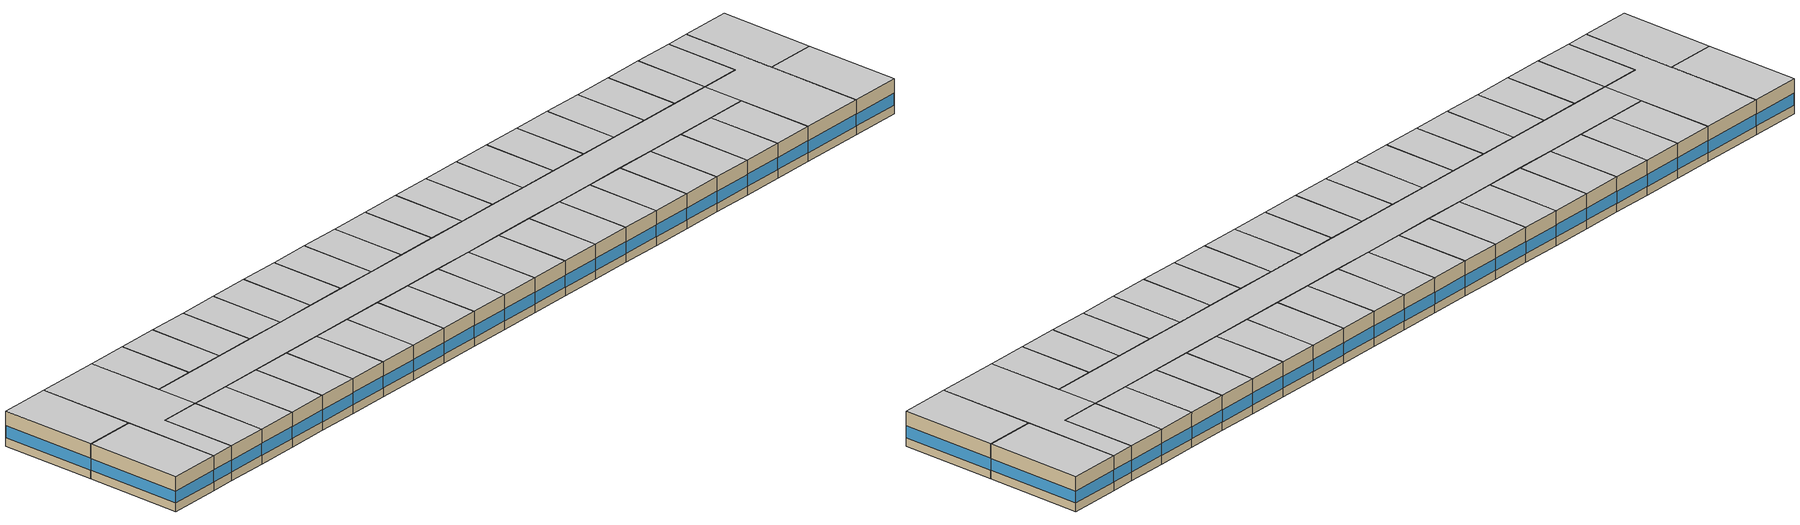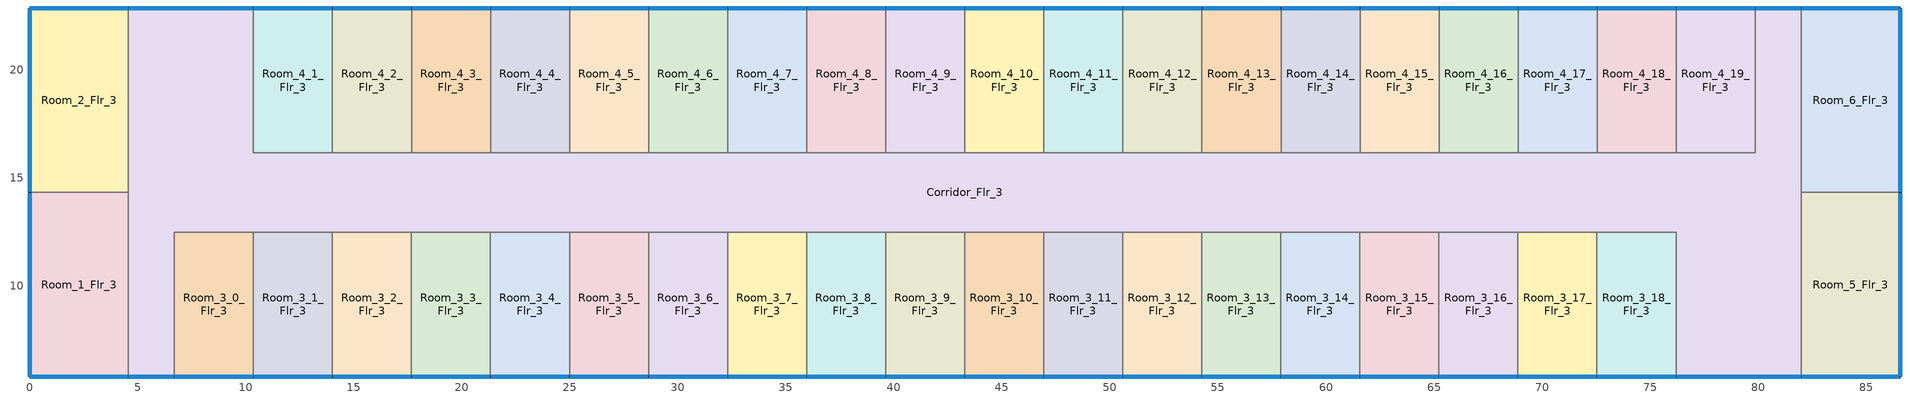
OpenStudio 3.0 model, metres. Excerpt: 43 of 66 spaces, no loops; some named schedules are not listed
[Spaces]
Room_6_Flr_3
 floor adiabatic (BTAP-Int-Wall): 86.56,22.86 86.56,14.33 81.99,14.33 81.99,22.86 z7.01
 wall outside: 86.56,14.33 86.56,22.86 81.99,22.86 z7.01:10.06
 wall to Corridor_Flr_3: 81.99,22.86 81.99,14.33 z7.01:10.06
 wall to Room_5_Flr_3: 81.99,14.33 86.56,14.33 z7.01:10.06
 window: 86.56,14.35 86.56,22.83 z7.77:8.79; 86.54,22.86 82.02,22.86 z7.77:8.8
 ceiling adiabatic (BTAP-Int-Wall): 86.56,14.33 86.56,22.86 81.99,22.86 81.99,14.33 z10.06
Room_1_Flr_3
 floor adiabatic (BTAP-Int-Wall): 4.57,14.33 4.57,5.79 0,5.79 0,14.33 z7.01
 wall outside: 0,14.33 0,5.79 4.57,5.79 z7.01:10.06
 wall to Corridor_Flr_3: 4.57,5.79 4.57,14.33 z7.01:10.06
 wall to Room_2_Flr_3: 4.57,14.33 0,14.33 z7.01:10.06
 window: 0.03,5.79 4.55,5.79 z7.77:8.8; 0,14.3 0,5.82 z7.77:8.79
 ceiling adiabatic (BTAP-Int-Wall): 4.57,5.79 4.57,14.33 0,14.33 0,5.79 z10.06
Corridor_Flr_3
 floor adiabatic (BTAP-Int-Wall): 76.2,16.15 76.2,12.5 10.36,12.5 10.36,16.15 z7.01; 81.99,22.86 81.99,5.79 76.2,5.79 76.2,16.15 79.86,16.15 79.86,22.86 z7.01; 10.36,22.86 10.36,12.5 6.71,12.5 6.71,5.79 4.57,5.79 4.57,22.86 z7.01
 wall outside: 81.99,22.86 79.86,22.86 / 4.57,5.79 6.71,5.79 / 10.36,22.86 4.57,22.86 / 76.2,5.79 81.99,5.79 z7.01:10.06
 wall to Room_4_19_Flr_3: 79.86,22.86 79.86,16.15 76.2,16.15 z7.01:10.06
 wall to Room_3_0_Flr_3: 6.71,5.79 6.71,12.5 10.36,12.5 z7.01:10.06
 wall to Room_2_Flr_3: 4.57,22.86 4.57,14.33 z7.01:10.06
 wall to Room_3_18_Flr_3: 72.53,12.5 76.2,12.5 76.2,5.79 z7.01:10.06
 wall to Room_5_Flr_3: 81.99,5.79 81.99,14.33 z7.01:10.06
 wall to Room_4_1_Flr_3: 14.02,16.15 10.36,16.15 10.36,22.86 z7.01:10.06
 wall to Room_4_2_Flr_3: 17.68,16.15 14.02,16.15 z7.01:10.06
 wall to Room_3_17_Flr_3: 68.88,12.5 72.53,12.5 z7.01:10.06
 wall to Room_3_2_Flr_3: 14.02,12.5 17.68,12.5 z7.01:10.06
 wall to Room_3_8_Flr_3: 35.96,12.5 39.62,12.5 z7.01:10.06
 wall to Room_3_9_Flr_3: 39.62,12.5 43.28,12.5 z7.01:10.06
 wall to Room_3_3_Flr_3: 17.68,12.5 21.33,12.5 z7.01:10.06
 wall to Room_3_7_Flr_3: 32.3,12.5 35.96,12.5 z7.01:10.06
 wall to Room_3_4_Flr_3: 21.33,12.5 24.99,12.5 z7.01:10.06
 wall to Room_3_1_Flr_3: 10.36,12.5 14.02,12.5 z7.01:10.06
 wall to Room_3_6_Flr_3: 28.65,12.5 32.3,12.5 z7.01:10.06
 wall to Room_3_5_Flr_3: 24.99,12.5 28.65,12.5 z7.01:10.06
 wall to Room_3_14_Flr_3: 57.9,12.5 61.56,12.5 z7.01:10.06
 wall to Room_3_13_Flr_3: 54.25,12.5 57.9,12.5 z7.01:10.06
 wall to Room_3_15_Flr_3: 61.56,12.5 65.22,12.5 z7.01:10.06
 wall to Room_3_11_Flr_3: 46.93,12.5 50.59,12.5 z7.01:10.06
 wall to Room_3_10_Flr_3: 43.28,12.5 46.93,12.5 z7.01:10.06
 wall to Room_3_12_Flr_3: 50.59,12.5 54.25,12.5 z7.01:10.06
 wall to Room_3_16_Flr_3: 65.22,12.5 68.88,12.5 z7.01:10.06
 wall to Room_4_3_Flr_3: 21.34,16.15 17.68,16.15 z7.01:10.06
 wall to Room_4_4_Flr_3: 25,16.15 21.34,16.15 z7.01:10.06
 wall to Room_4_6_Flr_3: 32.31,16.15 28.65,16.15 z7.01:10.06
 wall to Room_4_10_Flr_3: 46.94,16.15 43.28,16.15 z7.01:10.06
 wall to Room_4_7_Flr_3: 35.97,16.15 32.31,16.15 z7.01:10.06
 wall to Room_4_9_Flr_3: 43.28,16.15 39.63,16.15 z7.01:10.06
 wall to Room_4_8_Flr_3: 39.63,16.15 35.97,16.15 z7.01:10.06
 wall to Room_4_11_Flr_3: 50.6,16.15 46.94,16.15 z7.01:10.06
 wall to Room_4_5_Flr_3: 28.65,16.15 25,16.15 z7.01:10.06
 wall to Room_4_14_Flr_3: 61.58,16.15 57.92,16.15 z7.01:10.06
 wall to Room_4_16_Flr_3: 68.89,16.15 65.23,16.15 z7.01:10.06
 wall to Room_4_17_Flr_3: 72.55,16.15 68.89,16.15 z7.01:10.06
 wall to Room_4_13_Flr_3: 57.92,16.15 54.26,16.15 z7.01:10.06
 wall to Room_4_18_Flr_3: 76.2,16.15 72.55,16.15 z7.01:10.06
 wall to Room_4_12_Flr_3: 54.26,16.15 50.6,16.15 z7.01:10.06
 wall to Room_4_15_Flr_3: 65.23,16.15 61.58,16.15 z7.01:10.06
 window: 10.34,22.86 4.6,22.86 / 76.23,5.79 81.97,5.79 z7.77:8.79; 4.6,5.79 6.68,5.79 / 81.97,22.86 79.88,22.86 z7.77:8.81
 ceiling adiabatic (BTAP-Int-Wall): 81.99,5.79 81.99,22.86 79.86,22.86 79.86,16.15 76.2,16.15 76.2,5.79 z10.06; 6.71,5.79 6.71,12.5 10.36,12.5 10.36,22.86 4.57,22.86 4.57,5.79 z10.06; 76.2,12.5 76.2,16.15 10.36,16.15 10.36,12.5 z10.06
Room_2_Flr_3
 floor adiabatic (BTAP-Int-Wall): 4.57,22.86 4.57,14.33 0,14.33 0,22.86 z7.01
 wall outside: 4.57,22.86 0,22.86 0,14.33 z7.01:10.06
 window: 4.55,22.86 0.03,22.86 z7.77:8.8; 0,22.83 0,14.35 z7.77:8.79
 ceiling adiabatic (BTAP-Int-Wall): 4.57,14.33 4.57,22.86 0,22.86 0,14.33 z10.06
Room_4_1_Flr_3
 floor adiabatic (BTAP-Int-Wall): 14.02,22.86 14.02,16.15 10.36,16.15 10.36,22.86 z7.01
 wall outside: 14.02,22.86 10.36,22.86 z7.01:10.06
 wall to Room_4_2_Flr_3: 14.02,16.15 14.02,22.86 z7.01:10.06
 window: 14,22.86 10.39,22.86 z7.77:8.8
 ceiling adiabatic (BTAP-Int-Wall): 14.02,16.15 14.02,22.86 10.36,22.86 10.36,16.15 z10.06
Room_5_Flr_3
 floor adiabatic (BTAP-Int-Wall): 86.56,14.33 86.56,5.79 81.99,5.79 81.99,14.33 z7.01
 wall outside: 81.99,5.79 86.56,5.79 86.56,14.33 z7.01:10.06
 window: 86.56,5.82 86.56,14.3 z7.77:8.79; 82.02,5.79 86.54,5.79 z7.77:8.8
 ceiling adiabatic (BTAP-Int-Wall): 86.56,5.79 86.56,14.33 81.99,14.33 81.99,5.79 z10.06
Room_3_0_Flr_3
 floor adiabatic (BTAP-Int-Wall): 10.36,12.5 10.36,5.79 6.71,5.79 6.71,12.5 z7.01
 wall outside: 6.71,5.79 10.36,5.79 z7.01:10.06
 wall to Room_3_1_Flr_3: 10.36,5.79 10.36,12.5 z7.01:10.06
 window: 6.73,5.79 10.34,5.79 z7.77:8.8
 ceiling adiabatic (BTAP-Int-Wall): 10.36,5.79 10.36,12.5 6.71,12.5 6.71,5.79 z10.06
Room_3_1_Flr_3
 floor adiabatic (BTAP-Int-Wall): 14.02,12.5 14.02,5.79 10.36,5.79 10.36,12.5 z7.01
 wall outside: 10.36,5.79 14.02,5.79 z7.01:10.06
 wall to Room_3_2_Flr_3: 14.02,5.79 14.02,12.5 z7.01:10.06
 window: 10.39,5.79 13.99,5.79 z7.77:8.8
 ceiling adiabatic (BTAP-Int-Wall): 14.02,5.79 14.02,12.5 10.36,12.5 10.36,5.79 z10.06
Room_3_2_Flr_3
 floor adiabatic (BTAP-Int-Wall): 17.68,12.5 17.68,5.79 14.02,5.79 14.02,12.5 z7.01
 wall outside: 14.02,5.79 17.68,5.79 z7.01:10.06
 wall to Room_3_3_Flr_3: 17.68,5.79 17.68,12.5 z7.01:10.06
 window: 14.05,5.79 17.65,5.79 z7.77:8.8
 ceiling adiabatic (BTAP-Int-Wall): 17.68,5.79 17.68,12.5 14.02,12.5 14.02,5.79 z10.06
Room_3_3_Flr_3
 floor adiabatic (BTAP-Int-Wall): 21.33,12.5 21.33,5.79 17.68,5.79 17.68,12.5 z7.01
 wall outside: 17.68,5.79 21.33,5.79 z7.01:10.06
 wall to Room_3_4_Flr_3: 21.33,5.79 21.33,12.5 z7.01:10.06
 window: 17.7,5.79 21.31,5.79 z7.77:8.8
 ceiling adiabatic (BTAP-Int-Wall): 21.33,5.79 21.33,12.5 17.68,12.5 17.68,5.79 z10.06
Room_3_4_Flr_3
 floor adiabatic (BTAP-Int-Wall): 24.99,12.5 24.99,5.79 21.33,5.79 21.33,12.5 z7.01
 wall outside: 21.33,5.79 24.99,5.79 z7.01:10.06
 wall to Room_3_5_Flr_3: 24.99,5.79 24.99,12.5 z7.01:10.06
 window: 21.36,5.79 24.97,5.79 z7.77:8.8
 ceiling adiabatic (BTAP-Int-Wall): 24.99,5.79 24.99,12.5 21.33,12.5 21.33,5.79 z10.06
Room_3_5_Flr_3
 floor adiabatic (BTAP-Int-Wall): 28.65,12.5 28.65,5.79 24.99,5.79 24.99,12.5 z7.01
 wall outside: 24.99,5.79 28.65,5.79 z7.01:10.06
 wall to Room_3_6_Flr_3: 28.65,5.79 28.65,12.5 z7.01:10.06
 window: 25.02,5.79 28.62,5.79 z7.77:8.8
 ceiling adiabatic (BTAP-Int-Wall): 28.65,5.79 28.65,12.5 24.99,12.5 24.99,5.79 z10.06
Room_3_6_Flr_3
 floor adiabatic (BTAP-Int-Wall): 32.3,12.5 32.3,5.79 28.65,5.79 28.65,12.5 z7.01
 wall outside: 28.65,5.79 32.3,5.79 z7.01:10.06
 wall to Room_3_7_Flr_3: 32.3,5.79 32.3,12.5 z7.01:10.06
 window: 28.67,5.79 32.28,5.79 z7.77:8.8
 ceiling adiabatic (BTAP-Int-Wall): 32.3,5.79 32.3,12.5 28.65,12.5 28.65,5.79 z10.06
Room_3_7_Flr_3
 floor adiabatic (BTAP-Int-Wall): 35.96,12.5 35.96,5.79 32.3,5.79 32.3,12.5 z7.01
 wall outside: 32.3,5.79 35.96,5.79 z7.01:10.06
 wall to Room_3_8_Flr_3: 35.96,5.79 35.96,12.5 z7.01:10.06
 window: 32.33,5.79 35.94,5.79 z7.77:8.8
 ceiling adiabatic (BTAP-Int-Wall): 35.96,5.79 35.96,12.5 32.3,12.5 32.3,5.79 z10.06
Room_3_8_Flr_3
 floor adiabatic (BTAP-Int-Wall): 39.62,12.5 39.62,5.79 35.96,5.79 35.96,12.5 z7.01
 wall outside: 35.96,5.79 39.62,5.79 z7.01:10.06
 wall to Room_3_9_Flr_3: 39.62,5.79 39.62,12.5 z7.01:10.06
 window: 35.99,5.79 39.59,5.79 z7.77:8.8
 ceiling adiabatic (BTAP-Int-Wall): 39.62,5.79 39.62,12.5 35.96,12.5 35.96,5.79 z10.06
Room_3_9_Flr_3
 floor adiabatic (BTAP-Int-Wall): 43.28,12.5 43.28,5.79 39.62,5.79 39.62,12.5 z7.01
 wall outside: 39.62,5.79 43.28,5.79 z7.01:10.06
 wall to Room_3_10_Flr_3: 43.28,5.79 43.28,12.5 z7.01:10.06
 window: 39.64,5.79 43.25,5.79 z7.77:8.8
 ceiling adiabatic (BTAP-Int-Wall): 43.28,5.79 43.28,12.5 39.62,12.5 39.62,5.79 z10.06
Room_3_10_Flr_3
 floor adiabatic (BTAP-Int-Wall): 46.93,12.5 46.93,5.79 43.28,5.79 43.28,12.5 z7.01
 wall outside: 43.28,5.79 46.93,5.79 z7.01:10.06
 wall to Room_3_11_Flr_3: 46.93,5.79 46.93,12.5 z7.01:10.06
 window: 43.3,5.79 46.91,5.79 z7.77:8.8
 ceiling adiabatic (BTAP-Int-Wall): 46.93,5.79 46.93,12.5 43.28,12.5 43.28,5.79 z10.06
Room_3_11_Flr_3
 floor adiabatic (BTAP-Int-Wall): 50.59,12.5 50.59,5.79 46.93,5.79 46.93,12.5 z7.01
 wall outside: 46.93,5.79 50.59,5.79 z7.01:10.06
 wall to Room_3_12_Flr_3: 50.59,5.79 50.59,12.5 z7.01:10.06
 window: 46.96,5.79 50.56,5.79 z7.77:8.8
 ceiling adiabatic (BTAP-Int-Wall): 50.59,5.79 50.59,12.5 46.93,12.5 46.93,5.79 z10.06
Room_3_12_Flr_3
 floor adiabatic (BTAP-Int-Wall): 54.25,12.5 54.25,5.79 50.59,5.79 50.59,12.5 z7.01
 wall outside: 50.59,5.79 54.25,5.79 z7.01:10.06
 wall to Room_3_13_Flr_3: 54.25,5.79 54.25,12.5 z7.01:10.06
 window: 50.62,5.79 54.22,5.79 z7.77:8.8
 ceiling adiabatic (BTAP-Int-Wall): 54.25,5.79 54.25,12.5 50.59,12.5 50.59,5.79 z10.06
Room_3_13_Flr_3
 floor adiabatic (BTAP-Int-Wall): 57.9,12.5 57.9,5.79 54.25,5.79 54.25,12.5 z7.01
 wall outside: 54.25,5.79 57.9,5.79 z7.01:10.06
 wall to Room_3_14_Flr_3: 57.9,5.79 57.9,12.5 z7.01:10.06
 window: 54.27,5.79 57.88,5.79 z7.77:8.8
 ceiling adiabatic (BTAP-Int-Wall): 57.9,5.79 57.9,12.5 54.25,12.5 54.25,5.79 z10.06
Room_3_14_Flr_3
 floor adiabatic (BTAP-Int-Wall): 61.56,12.5 61.56,5.79 57.9,5.79 57.9,12.5 z7.01
 wall outside: 57.9,5.79 61.56,5.79 z7.01:10.06
 wall to Room_3_15_Flr_3: 61.56,5.79 61.56,12.5 z7.01:10.06
 window: 57.93,5.79 61.54,5.79 z7.77:8.8
 ceiling adiabatic (BTAP-Int-Wall): 61.56,5.79 61.56,12.5 57.9,12.5 57.9,5.79 z10.06
Room_3_15_Flr_3
 floor adiabatic (BTAP-Int-Wall): 65.22,12.5 65.22,5.79 61.56,5.79 61.56,12.5 z7.01
 wall outside: 61.56,5.79 65.22,5.79 z7.01:10.06
 wall to Room_3_16_Flr_3: 65.22,5.79 65.22,12.5 z7.01:10.06
 window: 61.59,5.79 65.19,5.79 z7.77:8.8
 ceiling adiabatic (BTAP-Int-Wall): 65.22,5.79 65.22,12.5 61.56,12.5 61.56,5.79 z10.06
Room_3_16_Flr_3
 floor adiabatic (BTAP-Int-Wall): 68.88,12.5 68.88,5.79 65.22,5.79 65.22,12.5 z7.01
 wall outside: 65.22,5.79 68.88,5.79 z7.01:10.06
 wall to Room_3_17_Flr_3: 68.88,5.79 68.88,12.5 z7.01:10.06
 window: 65.24,5.79 68.85,5.79 z7.77:8.8
 ceiling adiabatic (BTAP-Int-Wall): 68.88,5.79 68.88,12.5 65.22,12.5 65.22,5.79 z10.06
Room_3_17_Flr_3
 floor adiabatic (BTAP-Int-Wall): 72.53,12.5 72.53,5.79 68.88,5.79 68.88,12.5 z7.01
 wall outside: 68.88,5.79 72.53,5.79 z7.01:10.06
 wall to Room_3_18_Flr_3: 72.53,5.79 72.53,12.5 z7.01:10.06
 window: 68.9,5.79 72.51,5.79 z7.77:8.8
 ceiling adiabatic (BTAP-Int-Wall): 72.53,5.79 72.53,12.5 68.88,12.5 68.88,5.79 z10.06
Room_3_18_Flr_3
 floor adiabatic (BTAP-Int-Wall): 76.2,12.5 76.2,5.79 72.53,5.79 72.53,12.5 z7.01
 wall outside: 72.53,5.79 76.2,5.79 z7.01:10.06
 window: 72.56,5.79 76.17,5.79 z7.77:8.8
 ceiling adiabatic (BTAP-Int-Wall): 76.2,5.79 76.2,12.5 72.53,12.5 72.53,5.79 z10.06
Room_4_2_Flr_3
 floor adiabatic (BTAP-Int-Wall): 17.68,22.86 17.68,16.15 14.02,16.15 14.02,22.86 z7.01
 wall outside: 17.68,22.86 14.02,22.86 z7.01:10.06
 wall to Room_4_3_Flr_3: 17.68,16.15 17.68,22.86 z7.01:10.06
 window: 17.65,22.86 14.05,22.86 z7.77:8.8
 ceiling adiabatic (BTAP-Int-Wall): 17.68,16.15 17.68,22.86 14.02,22.86 14.02,16.15 z10.06
Room_4_3_Flr_3
 floor adiabatic (BTAP-Int-Wall): 21.34,22.86 21.34,16.15 17.68,16.15 17.68,22.86 z7.01
 wall outside: 21.34,22.86 17.68,22.86 z7.01:10.06
 wall to Room_4_4_Flr_3: 21.34,16.15 21.34,22.86 z7.01:10.06
 window: 21.31,22.86 17.7,22.86 z7.77:8.8
 ceiling adiabatic (BTAP-Int-Wall): 21.34,16.15 21.34,22.86 17.68,22.86 17.68,16.15 z10.06
Room_4_4_Flr_3
 floor adiabatic (BTAP-Int-Wall): 25,22.86 25,16.15 21.34,16.15 21.34,22.86 z7.01
 wall outside: 25,22.86 21.34,22.86 z7.01:10.06
 wall to Room_4_5_Flr_3: 25,16.15 25,22.86 z7.01:10.06
 window: 24.97,22.86 21.36,22.86 z7.77:8.8
 ceiling adiabatic (BTAP-Int-Wall): 25,16.15 25,22.86 21.34,22.86 21.34,16.15 z10.06
Room_4_5_Flr_3
 floor adiabatic (BTAP-Int-Wall): 28.65,22.86 28.65,16.15 24.99,16.15 24.99,22.86 z7.01
 wall outside: 28.65,22.86 24.99,22.86 z7.01:10.06
 wall to Room_4_6_Flr_3: 28.65,16.15 28.65,22.86 z7.01:10.06
 window: 28.63,22.86 25.02,22.86 z7.77:8.8
 ceiling adiabatic (BTAP-Int-Wall): 28.65,16.15 28.65,22.86 24.99,22.86 24.99,16.15 z10.06
Room_4_6_Flr_3
 floor adiabatic (BTAP-Int-Wall): 32.31,22.86 32.31,16.15 28.65,16.15 28.65,22.86 z7.01
 wall outside: 32.31,22.86 28.65,22.86 z7.01:10.06
 wall to Room_4_7_Flr_3: 32.31,16.15 32.31,22.86 z7.01:10.06
 window: 32.29,22.86 28.68,22.86 z7.77:8.8
 ceiling adiabatic (BTAP-Int-Wall): 32.31,16.15 32.31,22.86 28.65,22.86 28.65,16.15 z10.06
Room_4_7_Flr_3
 floor adiabatic (BTAP-Int-Wall): 35.97,22.86 35.97,16.15 32.31,16.15 32.31,22.86 z7.01
 wall outside: 35.97,22.86 32.31,22.86 z7.01:10.06
 wall to Room_4_8_Flr_3: 35.97,16.15 35.97,22.86 z7.01:10.06
 window: 35.94,22.86 32.34,22.86 z7.77:8.8
 ceiling adiabatic (BTAP-Int-Wall): 35.97,16.15 35.97,22.86 32.31,22.86 32.31,16.15 z10.06
Room_4_8_Flr_3
 floor adiabatic (BTAP-Int-Wall): 39.63,22.86 39.63,16.15 35.97,16.15 35.97,22.86 z7.01
 wall outside: 39.63,22.86 35.97,22.86 z7.01:10.06
 wall to Room_4_9_Flr_3: 39.63,16.15 39.63,22.86 z7.01:10.06
 window: 39.6,22.86 35.99,22.86 z7.77:8.8
 ceiling adiabatic (BTAP-Int-Wall): 39.63,16.15 39.63,22.86 35.97,22.86 35.97,16.15 z10.06
Room_4_9_Flr_3
 floor adiabatic (BTAP-Int-Wall): 43.28,22.86 43.28,16.15 39.63,16.15 39.63,22.86 z7.01
 wall outside: 43.28,22.86 39.63,22.86 z7.01:10.06
 wall to Room_4_10_Flr_3: 43.28,16.15 43.28,22.86 z7.01:10.06
 window: 43.26,22.86 39.65,22.86 z7.77:8.8
 ceiling adiabatic (BTAP-Int-Wall): 43.28,16.15 43.28,22.86 39.63,22.86 39.63,16.15 z10.06
Room_4_10_Flr_3
 floor adiabatic (BTAP-Int-Wall): 46.94,22.86 46.94,16.15 43.28,16.15 43.28,22.86 z7.01
 wall outside: 46.94,22.86 43.28,22.86 z7.01:10.06
 wall to Room_4_11_Flr_3: 46.94,16.15 46.94,22.86 z7.01:10.06
 window: 46.92,22.86 43.31,22.86 z7.77:8.8
 ceiling adiabatic (BTAP-Int-Wall): 46.94,16.15 46.94,22.86 43.28,22.86 43.28,16.15 z10.06
Room_4_11_Flr_3
 floor adiabatic (BTAP-Int-Wall): 50.6,22.86 50.6,16.15 46.94,16.15 46.94,22.86 z7.01
 wall outside: 50.6,22.86 46.94,22.86 z7.01:10.06
 wall to Room_4_12_Flr_3: 50.6,16.15 50.6,22.86 z7.01:10.06
 window: 50.58,22.86 46.97,22.86 z7.77:8.8
 ceiling adiabatic (BTAP-Int-Wall): 50.6,16.15 50.6,22.86 46.94,22.86 46.94,16.15 z10.06
Room_4_12_Flr_3
 floor adiabatic (BTAP-Int-Wall): 54.26,22.86 54.26,16.15 50.6,16.15 50.6,22.86 z7.01
 wall outside: 54.26,22.86 50.6,22.86 z7.01:10.06
 wall to Room_4_13_Flr_3: 54.26,16.15 54.26,22.86 z7.01:10.06
 window: 54.23,22.86 50.63,22.86 z7.77:8.8
 ceiling adiabatic (BTAP-Int-Wall): 54.26,16.15 54.26,22.86 50.6,22.86 50.6,16.15 z10.06
Room_4_13_Flr_3
 floor adiabatic (BTAP-Int-Wall): 57.92,22.86 57.92,16.15 54.26,16.15 54.26,22.86 z7.01
 wall outside: 57.92,22.86 54.26,22.86 z7.01:10.06
 wall to Room_4_14_Flr_3: 57.92,16.15 57.92,22.86 z7.01:10.06
 window: 57.89,22.86 54.28,22.86 z7.77:8.8
 ceiling adiabatic (BTAP-Int-Wall): 57.92,16.15 57.92,22.86 54.26,22.86 54.26,16.15 z10.06
Room_4_14_Flr_3
 floor adiabatic (BTAP-Int-Wall): 61.58,22.86 61.58,16.15 57.92,16.15 57.92,22.86 z7.01
 wall outside: 61.58,22.86 57.92,22.86 z7.01:10.06
 wall to Room_4_15_Flr_3: 61.58,16.15 61.58,22.86 z7.01:10.06
 window: 61.55,22.86 57.94,22.86 z7.77:8.8
 ceiling adiabatic (BTAP-Int-Wall): 61.58,16.15 61.58,22.86 57.92,22.86 57.92,16.15 z10.06
Room_4_15_Flr_3
 floor adiabatic (BTAP-Int-Wall): 65.23,22.86 65.23,16.15 61.58,16.15 61.58,22.86 z7.01
 wall outside: 65.23,22.86 61.58,22.86 z7.01:10.06
 wall to Room_4_16_Flr_3: 65.23,16.15 65.23,22.86 z7.01:10.06
 window: 65.21,22.86 61.6,22.86 z7.77:8.8
 ceiling adiabatic (BTAP-Int-Wall): 65.23,16.15 65.23,22.86 61.58,22.86 61.58,16.15 z10.06
Room_4_16_Flr_3
 floor adiabatic (BTAP-Int-Wall): 68.89,22.86 68.89,16.15 65.23,16.15 65.23,22.86 z7.01
 wall outside: 68.89,22.86 65.23,22.86 z7.01:10.06
 wall to Room_4_17_Flr_3: 68.89,16.15 68.89,22.86 z7.01:10.06
 window: 68.87,22.86 65.26,22.86 z7.77:8.8
 ceiling adiabatic (BTAP-Int-Wall): 68.89,16.15 68.89,22.86 65.23,22.86 65.23,16.15 z10.06
Room_4_17_Flr_3
 floor adiabatic (BTAP-Int-Wall): 72.55,22.86 72.55,16.15 68.89,16.15 68.89,22.86 z7.01
 wall outside: 72.55,22.86 68.89,22.86 z7.01:10.06
 wall to Room_4_18_Flr_3: 72.55,16.15 72.55,22.86 z7.01:10.06
 window: 72.52,22.86 68.92,22.86 z7.77:8.8
 ceiling adiabatic (BTAP-Int-Wall): 72.55,16.15 72.55,22.86 68.89,22.86 68.89,16.15 z10.06
Room_4_18_Flr_3
 floor adiabatic (BTAP-Int-Wall): 76.2,22.86 76.2,16.15 72.55,16.15 72.55,22.86 z7.01
 wall outside: 76.2,22.86 72.55,22.86 z7.01:10.06
 wall to Room_4_19_Flr_3: 76.2,16.15 76.2,22.86 z7.01:10.06
 window: 76.17,22.86 72.57,22.86 z7.77:8.8
 ceiling adiabatic (BTAP-Int-Wall): 76.2,16.15 76.2,22.86 72.55,22.86 72.55,16.15 z10.06
Room_4_19_Flr_3
 floor adiabatic (BTAP-Int-Wall): 79.86,22.86 79.86,16.15 76.2,16.15 76.2,22.86 z7.01
 wall outside: 79.86,22.86 76.2,22.86 z7.01:10.06
 window: 79.83,22.86 76.23,22.86 z7.77:8.8
 ceiling adiabatic (BTAP-Int-Wall): 79.86,16.15 79.86,22.86 76.2,22.86 76.2,16.15 z10.06
[Site]
Calgary Intl AP_AB_CAN: Latitude {deg}=51.114; Longitude {deg}=-114.02; Time Zone {hr}=-7; Elevation {m}=1084.1; Terrain=City
[Building]
LargeHotel-CAN_AB_Calgary.Intl.AP.718770_CWEC2016.epw created: 2020-05-18 23:40:06 +0000: North Axis {deg}=0; Default Construction Set=BTAP-Mass at hdd = 5000.0; Standards Number of Stories=7; Standards Number of Above Ground Stories=6; Standards Building Type=NECB2017_LargeHotel
[Site:WaterMainsTemperature]
Calculation Method=Correlation; Annual Average Outdoor Air Temperature {C}=5; Maximum Difference In Monthly Average Outdoor Air Temperatures {deltaC}=23.3
[Site:GroundTemperature:BuildingSurface]
19.527, 19.502, 19.536, 19.598, 20.002, 21.64, 22.225, 22.375, 21.449, 20.121, 19.802, 19.633
[SizingPeriod:DesignDay] Barometric Pressure {Pa}=88961; Sky Clearness=0; Rain Indicator=0; Snow Indicator=0; Day of Month=21; Daylight Saving Time Indicator=0; Humidity Indicating Type=Wetbulb; Dry-Bulb Temperature Range Modifier Type=DefaultMultipliers
Name | Maximum Dry-Bulb Temperature {C} | Daily Dry-Bulb Temperature Range {deltaC} | Humidity Indicating Conditions at Maximum Dry-Bulb | Wind Speed {m/s} | Wind Direction {deg} | Month | Day Type | Solar Model Indicator | ASHRAE Taub | ASHRAE Taud
Calgary Intl AP Ann Clg .4% Condns DB=>MWB | 28.5 | 12.1 | 16.1 | 4.5 | 160 | 7 | SummerDesignDay | ASHRAETau | 0.339 | 2.421
Calgary Intl AP Ann Htg 99.6% Condns DB | -28.5 | 0 | -28.5 | 2.9 | 200 | 1 | WinterDesignDay | ASHRAEClearSky
[Material:NoMass] Roughness=Smooth; Thermal Absorptance=0.9; Solar Absorptance=0.7
Name | Thermal Resistance {m2-K/W} | Visible Absorptance
Typical Carpet Pad | 0.21648 | 0.8
Typical Insulation 1 | 5.91238 | 0.7
Typical Insulation 2 | 4.49096 | 0.7
Typical Insulation 3 | 7.24636 | 0.7
Typical Carpet Pad 2 | 1.25503 | 0.8
Typical Carpet Pad 3 | 3.45515 | 0.8
Typical Insulation 4 | 0.526298 | 0.7
Typical Insulation 5 | 0.526316 | 0.7
[Material]
Name | Roughness | Thickness {m} | Conductivity {W/m-K} | Density {kg/m3} | Specific Heat {J/kg-K} | Thermal Absorptance | Solar Absorptance | Visible Absorptance
100mm Normalweight concrete floor | MediumSmooth | 0.1016 | 2.31 | 2322 | 832
G01 13mm gypsum board | Smooth | 0.0127 | 0.16 | 800 | 1090 | 0.9 | 0.7 | 0.5
G05 25mm wood | MediumSmooth | 0.0254 | 0.15 | 608 | 1630 | 0.9 | 0.5 | 0.5
4 in. Normalweight Concrete Floor | MediumRough | 0.1016 | 2.31 | 2322 | 832 | 0.9 | 0.7 | 0.7
1IN Stucco | Smooth | 0.0253 | 0.6918 | 1858 | 837 | 0.9 | 0.7 | 0.92
8IN CONCRETE HW RefBldg | Rough | 0.2032 | 1.311 | 2240 | 836.8 | 0.9 | 0.7 | 0.7
1/2IN Gypsum | Smooth | 0.0127 | 0.16 | 784.9 | 830 | 0.9 | 0.4 | 0.4
Metal Roof Surface; F08 Metal surface | Smooth | 0.0008 | 45.28 | 7824 | 500 | 0.9 | 0.7 | 0.7
6 in. Normalweight Concrete Floor | MediumRough | 0.1524 | 2.31 | 2322 | 832 | 0.9 | 0.7 | 0.7
[Construction]
BTAP-Int-Floor: 100mm Normalweight concrete floor, Typical Carpet Pad
BTAP-Int-Wall: G01 13mm gypsum board, G01 13mm gypsum board
BTAP-Int-Ceiling: Typical Carpet Pad, 100mm Normalweight concrete floor
BTAP-Ext-DaylightDiffuser: SimpleGlazing
BTAP-Int-Door: G05 25mm wood
BTAP-Ext-Floor-Mass:U-0.162: Typical Insulation 1, 4 in. Normalweight Concrete Floor, Typical Carpet Pad
BTAP-Ext-Wall-Mass:U-0.21: 1IN Stucco, 8IN CONCRETE HW RefBldg, Typical Insulation 2, 1/2IN Gypsum
BTAP-Ext-Roof-Metal:U-0.138: Metal Roof Surface, Typical Insulation 3
BTAP-Grnd-Floor-Mass:U-0.757: 6 in. Normalweight Concrete Floor, Typical Carpet Pad 2
BTAP-Grnd-Roof-Mass:U-0.284: 6 in. Normalweight Concrete Floor, Typical Carpet Pad 3
BTAP-Ext-Door:U-1.9000000000000001: F08 Metal surface, Typical Insulation 4
BTAP-Ext-OverHeadDoor:U-1.9000000000000001: Typical Insulation 5
BTAP-Ext-DaylightDiffuser:U=0.190 SHGC=0.600: SimpleGlazing:U=0.190 SHGC=0.600
[DefaultConstructionSet]
BTAP-Mass at hdd = 5000.0: Default Exterior Surface Constructions=BTAP-Mass at hdd = 5000.0; Default Interior Surface Constructions=Default Surface Constructions 2; Default Ground Contact Surface Constructions=BTAP-Mass at hdd = 5000.0 1; Default Exterior SubSurface Constructions=BTAP-Mass at hdd = 5000.0; Default Interior SubSurface Constructions=Default Sub Surface Constructions 2; Interior Partition Construction=BTAP-Int-Door
[DefaultSurfaceConstructions]
Name | Floor Construction | Wall Construction | Roof Ceiling Construction
Default Surface Constructions 2 | BTAP-Int-Floor | BTAP-Int-Wall | BTAP-Int-Ceiling
BTAP-Mass at hdd = 5000.0 | BTAP-Ext-Floor-Mass:U-0.162 | BTAP-Ext-Wall-Mass:U-0.21 | BTAP-Ext-Roof-Metal:U-0.138
BTAP-Mass at hdd = 5000.0 1 | BTAP-Grnd-Floor-Mass:U-0.757 | BTAP-Grnd-Roof-Mass:U-0.284 | BTAP-Grnd-Roof-Mass:U-0.284
[DefaultSubSurfaceConstructions]
Name | Fixed Window Construction | Operable Window Construction | Door Construction | Glass Door Construction | Overhead Door Construction | Skylight Construction | Tubular Daylight Dome Construction | Tubular Daylight Diffuser Construction
Default Sub Surface Constructions 2 | BTAP-Ext-DaylightDiffuser | BTAP-Ext-DaylightDiffuser | BTAP-Int-Door
BTAP-Mass at hdd = 5000.0 | BTAP-Ext-DaylightDiffuser:U=0.190 SHGC=0.600 | BTAP-Ext-DaylightDiffuser:U=0.190 SHGC=0.600 | BTAP-Ext-Door:U-1.9000000000000001 | BTAP-Ext-DaylightDiffuser:U=0.190 SHGC=0.600 | BTAP-Ext-OverHeadDoor:U-1.9000000000000001 | BTAP-Ext-DaylightDiffuser:U=0.190 SHGC=0.600 | BTAP-Ext-DaylightDiffuser:U=0.190 SHGC=0.600 | BTAP-Ext-DaylightDiffuser:U=0.190 SHGC=0.600
[WindowMaterial:SimpleGlazingSystem] Solar Heat Gain Coefficient=0.6; Visible Transmittance=0.21
Name | U-Factor {W/m2-K}
SimpleGlazing | 2.2
SimpleGlazing:U=0.190 SHGC=0.600 | 1.9
[Space] Building Story=Building Story 3
Name | Space Type | Thermal Zone | Part of Total Floor Area
Corridor_Flr_3 | Space Function Corridor/Transition area other-sch-E | Sp-Corridor_Flr_3 Sys-1 Flr-3 Sch-E HPlcmt-south ZN | Yes
Room_1_Flr_3 | Space Function Guest room | Sp-Room_1_Flr_3 Sys-1 Flr-3 Sch-F HPlcmt-west ZN | Yes
Room_6_Flr_3 | Space Function Guest room | Sp-Room_6_Flr_3 Sys-1 Flr-3 Sch-F HPlcmt-east ZN | Yes
Room_5_Flr_3 | Space Function Guest room | Sp-Room_5_Flr_3 Sys-1 Flr-3 Sch-F HPlcmt-east ZN | Yes
Room_4_1_Flr_3 | Space Function Guest room | Sp-Room_4_1_Flr_3 Sys-1 Flr-3 Sch-F HPlcmt-north ZN | Yes
Room_2_Flr_3 | Space Function Guest room | Sp-Room_2_Flr_3 Sys-1 Flr-3 Sch-F HPlcmt-west ZN | Yes
Room_3_0_Flr_3 | Space Function Guest room | Sp-Room_3_0_Flr_3 Sys-1 Flr-3 Sch-F HPlcmt-south ZN | Yes
Room_3_1_Flr_3 | Space Function Guest room | Sp-Room_3_1_Flr_3 Sys-1 Flr-3 Sch-F HPlcmt-south ZN
Room_3_2_Flr_3 | Space Function Guest room | Sp-Room_3_2_Flr_3 Sys-1 Flr-3 Sch-F HPlcmt-south ZN
Room_3_3_Flr_3 | Space Function Guest room | Sp-Room_3_3_Flr_3 Sys-1 Flr-3 Sch-F HPlcmt-south ZN
Room_3_4_Flr_3 | Space Function Guest room | Sp-Room_3_4_Flr_3 Sys-1 Flr-3 Sch-F HPlcmt-south ZN
Room_3_5_Flr_3 | Space Function Guest room | Sp-Room_3_5_Flr_3 Sys-1 Flr-3 Sch-F HPlcmt-south ZN
Room_3_6_Flr_3 | Space Function Guest room | Sp-Room_3_6_Flr_3 Sys-1 Flr-3 Sch-F HPlcmt-south ZN
Room_3_7_Flr_3 | Space Function Guest room | Sp-Room_3_7_Flr_3 Sys-1 Flr-3 Sch-F HPlcmt-south ZN
Room_3_8_Flr_3 | Space Function Guest room | Sp-Room_3_8_Flr_3 Sys-1 Flr-3 Sch-F HPlcmt-south ZN
Room_3_9_Flr_3 | Space Function Guest room | Sp-Room_3_9_Flr_3 Sys-1 Flr-3 Sch-F HPlcmt-south ZN
Room_3_10_Flr_3 | Space Function Guest room | Sp-Room_3_10_Flr_3 Sys-1 Flr-3 Sch-F HPlcmt-south ZN
Room_3_11_Flr_3 | Space Function Guest room | Sp-Room_3_11_Flr_3 Sys-1 Flr-3 Sch-F HPlcmt-south ZN
Room_3_12_Flr_3 | Space Function Guest room | Sp-Room_3_12_Flr_3 Sys-1 Flr-3 Sch-F HPlcmt-south ZN
Room_3_13_Flr_3 | Space Function Guest room | Sp-Room_3_13_Flr_3 Sys-1 Flr-3 Sch-F HPlcmt-south ZN
Room_3_14_Flr_3 | Space Function Guest room | Sp-Room_3_14_Flr_3 Sys-1 Flr-3 Sch-F HPlcmt-south ZN
Room_3_15_Flr_3 | Space Function Guest room | Sp-Room_3_15_Flr_3 Sys-1 Flr-3 Sch-F HPlcmt-south ZN
Room_3_16_Flr_3 | Space Function Guest room | Sp-Room_3_16_Flr_3 Sys-1 Flr-3 Sch-F HPlcmt-south ZN
Room_3_17_Flr_3 | Space Function Guest room | Sp-Room_3_17_Flr_3 Sys-1 Flr-3 Sch-F HPlcmt-south ZN
Room_3_18_Flr_3 | Space Function Guest room | Sp-Room_3_18_Flr_3 Sys-1 Flr-3 Sch-F HPlcmt-south ZN
Room_4_2_Flr_3 | Space Function Guest room | Sp-Room_4_2_Flr_3 Sys-1 Flr-3 Sch-F HPlcmt-north ZN
Room_4_3_Flr_3 | Space Function Guest room | Sp-Room_4_3_Flr_3 Sys-1 Flr-3 Sch-F HPlcmt-north ZN
Room_4_4_Flr_3 | Space Function Guest room | Sp-Room_4_4_Flr_3 Sys-1 Flr-3 Sch-F HPlcmt-north ZN
Room_4_5_Flr_3 | Space Function Guest room | Sp-Room_4_5_Flr_3 Sys-1 Flr-3 Sch-F HPlcmt-north ZN
Room_4_6_Flr_3 | Space Function Guest room | Sp-Room_4_6_Flr_3 Sys-1 Flr-3 Sch-F HPlcmt-north ZN
Room_4_7_Flr_3 | Space Function Guest room | Sp-Room_4_7_Flr_3 Sys-1 Flr-3 Sch-F HPlcmt-north ZN
Room_4_8_Flr_3 | Space Function Guest room | Sp-Room_4_8_Flr_3 Sys-1 Flr-3 Sch-F HPlcmt-north ZN
Room_4_9_Flr_3 | Space Function Guest room | Sp-Room_4_9_Flr_3 Sys-1 Flr-3 Sch-F HPlcmt-north ZN
Room_4_10_Flr_3 | Space Function Guest room | Sp-Room_4_10_Flr_3 Sys-1 Flr-3 Sch-F HPlcmt-north ZN
Room_4_11_Flr_3 | Space Function Guest room | Sp-Room_4_11_Flr_3 Sys-1 Flr-3 Sch-F HPlcmt-north ZN
Room_4_12_Flr_3 | Space Function Guest room | Sp-Room_4_12_Flr_3 Sys-1 Flr-3 Sch-F HPlcmt-north ZN
Room_4_13_Flr_3 | Space Function Guest room | Sp-Room_4_13_Flr_3 Sys-1 Flr-3 Sch-F HPlcmt-north ZN
Room_4_14_Flr_3 | Space Function Guest room | Sp-Room_4_14_Flr_3 Sys-1 Flr-3 Sch-F HPlcmt-north ZN
Room_4_15_Flr_3 | Space Function Guest room | Sp-Room_4_15_Flr_3 Sys-1 Flr-3 Sch-F HPlcmt-north ZN
Room_4_16_Flr_3 | Space Function Guest room | Sp-Room_4_16_Flr_3 Sys-1 Flr-3 Sch-F HPlcmt-north ZN
Room_4_17_Flr_3 | Space Function Guest room | Sp-Room_4_17_Flr_3 Sys-1 Flr-3 Sch-F HPlcmt-north ZN
Room_4_18_Flr_3 | Space Function Guest room | Sp-Room_4_18_Flr_3 Sys-1 Flr-3 Sch-F HPlcmt-north ZN
Room_4_19_Flr_3 | Space Function Guest room | Sp-Room_4_19_Flr_3 Sys-1 Flr-3 Sch-F HPlcmt-north ZN
[BuildingStory]
Building Story 3: Nominal Z Coordinate {m}=7.008
[SpaceType] Standards Building Type=Space Function
Name | Default Schedule Set | Design Specification Outdoor Air Object | Standards Space Type
Space Function Corridor/Transition area other-sch-E | Space Function Corridor/Transition area other-sch-E Schedule Set | Space Function Corridor/Transition area other-sch-E Ventilation | Corridor/Transition area other-sch-E
Space Function Guest room | Space Function Guest room Schedule Set | Space Function Guest room Ventilation | Guest room
[People:Definition] Number of People Calculation Method=People/Area; Fraction Radiant=0.3
Name | People per Space Floor Area {person/m2}
Space Function Corridor/Transition area other-sch-E People Definition | 0.0100036
Space Function Guest room People Definition | 0.0400145
[People] Work Efficiency Schedule=Work Efficiency Schedule; Clothing Insulation Schedule=Clothing Schedule; Air Velocity Schedule=Air Velocity Schedule; Multiplier=1
Name | People Definition | Space or SpaceType
Space Function Corridor/Transition area other-sch-E People | Space Function Corridor/Transition area other-sch-E People Definition | Space Function Corridor/Transition area other-sch-E
Space Function Guest room People | Space Function Guest room People Definition | Space Function Guest room
[Lights:Definition] Design Level Calculation Method=Watts/Area; Fraction Radiant=0.5; Fraction Visible=0.2
Name | Watts per Space Floor Area {W/m2}
Space Function Corridor/Transition area other-sch-E Lights Definition | 7.10258
Space Function Guest room Lights Definition | 8.29993
[Lights] Fraction Replaceable=1
Name | Lights Definition | Space or SpaceType
Space Function Corridor/Transition area other-sch-E Lights | Space Function Corridor/Transition area other-sch-E Lights Definition | Space Function Corridor/Transition area other-sch-E
Space Function Guest room Lights | Space Function Guest room Lights Definition | Space Function Guest room
[DesignSpecification:OutdoorAir] Outdoor Air Method=Sum; Outdoor Air Flow per Person {m3/s-person}=0; Outdoor Air Flow Rate {m3/s}=0; Outdoor Air Flow Air Changes per Hour {1/hr}=0
Name | Outdoor Air Flow per Floor Area {m3/s-m2}
Space Function Corridor/Transition area other-sch-E Ventilation | 0.0003048
Space Function Guest room Ventilation | 0.0005588
[DefaultScheduleSet] People Activity Level Schedule=NECB-Activity; Infiltration Schedule=Always On
Name | Number of People Schedule | Lighting Schedule | Electric Equipment Schedule
Space Function Corridor/Transition area other-sch-E Schedule Set | NECB-E-Occupancy | NECB-E-Lighting | NECB-E-Electric-Equipment
Space Function Guest room Schedule Set | NECB-F-Occupancy | NECB-F-Lighting | NECB-F-Electric-Equipment
[ThermostatSetpoint:DualSetpoint]
Name | Heating Setpoint Temperature Schedule | Cooling Setpoint Temperature Schedule
Space Function Corridor/Transition area other-sch-E Thermostat 3 | NECB-E-Thermostat Setpoint-Heating | NECB-E-Thermostat Setpoint-Cooling
Space Function Guest room Thermostat 54; Space Function Guest room Thermostat 55; Space Function Guest room Thermostat 56; Space Function Guest room Thermostat 57; Space Function Guest room Thermostat 58; Space Function Guest room Thermostat 59; Space Function Guest room Thermostat 60; Space Function Guest room Thermostat 61; Space Function Guest room Thermostat 62; Space Function Guest room Thermostat 63; Space Function Guest room Thermostat 64; Space Function Guest room Thermostat 65; Space Function Guest room Thermostat 66; Space Function Guest room Thermostat 67; Space Function Guest room Thermostat 68; Space Function Guest room Thermostat 69; Space Function Guest room Thermostat 70; Space Function Guest room Thermostat 71; Space Function Guest room Thermostat 72; Space Function Guest room Thermostat 73; Space Function Guest room Thermostat 74; Space Function Guest room Thermostat 75; Space Function Guest room Thermostat 76; Space Function Guest room Thermostat 77; Space Function Guest room Thermostat 78; Space Function Guest room Thermostat 79; Space Function Guest room Thermostat 80; Space Function Guest room Thermostat 81; Space Function Guest room Thermostat 82; Space Function Guest room Thermostat 83; Space Function Guest room Thermostat 84; Space Function Guest room Thermostat 85; Space Function Guest room Thermostat 86; Space Function Guest room Thermostat 87; Space Function Guest room Thermostat 88; Space Function Guest room Thermostat 89; Space Function Guest room Thermostat 90; Space Function Guest room Thermostat 91; Space Function Guest room Thermostat 92; Space Function Guest room Thermostat 93; Space Function Guest room Thermostat 94; Space Function Guest room Thermostat 95 | NECB-F-Thermostat Setpoint-Heating | NECB-F-Thermostat Setpoint-Cooling
[ElectricEquipment:Definition]
Space Function Guest room Elec Equip Definition: Design Level Calculation Method=Watts/Area; Watts per Space Floor Area {W/m2}=2.50091; Fraction Radiant=0.5
[ElectricEquipment]
Space Function Guest room Elec Equip: Electric Equipment Definition=Space Function Guest room Elec Equip Definition; Space or SpaceType=Space Function Guest room
[SpaceInfiltration:DesignFlowRate] Schedule=Always On Discrete; Design Flow Rate Calculation Method=Flow/ExteriorArea; Flow per Exterior Surface Area {m3/s-m2}=0.00025; Constant Term Coefficient=0; Temperature Term Coefficient=0; Velocity Term Coefficient=0.224; Velocity Squared Term Coefficient=0
Name | Space or SpaceType
Corridor_Flr_3 Infiltration | Corridor_Flr_3
Room_1_Flr_3 Infiltration | Room_1_Flr_3
Room_2_Flr_3 Infiltration | Room_2_Flr_3
Room_3_0_Flr_3 Infiltration | Room_3_0_Flr_3
Room_3_10_Flr_3 Infiltration | Room_3_10_Flr_3
Room_3_11_Flr_3 Infiltration | Room_3_11_Flr_3
Room_3_12_Flr_3 Infiltration | Room_3_12_Flr_3
Room_3_13_Flr_3 Infiltration | Room_3_13_Flr_3
Room_3_14_Flr_3 Infiltration | Room_3_14_Flr_3
Room_3_15_Flr_3 Infiltration | Room_3_15_Flr_3
Room_3_16_Flr_3 Infiltration | Room_3_16_Flr_3
Room_3_17_Flr_3 Infiltration | Room_3_17_Flr_3
Room_3_18_Flr_3 Infiltration | Room_3_18_Flr_3
Room_3_1_Flr_3 Infiltration | Room_3_1_Flr_3
Room_3_2_Flr_3 Infiltration | Room_3_2_Flr_3
Room_3_3_Flr_3 Infiltration | Room_3_3_Flr_3
Room_3_4_Flr_3 Infiltration | Room_3_4_Flr_3
Room_3_5_Flr_3 Infiltration | Room_3_5_Flr_3
Room_3_6_Flr_3 Infiltration | Room_3_6_Flr_3
Room_3_7_Flr_3 Infiltration | Room_3_7_Flr_3
Room_3_8_Flr_3 Infiltration | Room_3_8_Flr_3
Room_3_9_Flr_3 Infiltration | Room_3_9_Flr_3
Room_4_10_Flr_3 Infiltration | Room_4_10_Flr_3
Room_4_11_Flr_3 Infiltration | Room_4_11_Flr_3
Room_4_12_Flr_3 Infiltration | Room_4_12_Flr_3
Room_4_13_Flr_3 Infiltration | Room_4_13_Flr_3
Room_4_14_Flr_3 Infiltration | Room_4_14_Flr_3
Room_4_15_Flr_3 Infiltration | Room_4_15_Flr_3
Room_4_16_Flr_3 Infiltration | Room_4_16_Flr_3
Room_4_17_Flr_3 Infiltration | Room_4_17_Flr_3
Room_4_18_Flr_3 Infiltration | Room_4_18_Flr_3
Room_4_19_Flr_3 Infiltration | Room_4_19_Flr_3
Room_4_1_Flr_3 Infiltration | Room_4_1_Flr_3
Room_4_2_Flr_3 Infiltration | Room_4_2_Flr_3
Room_4_3_Flr_3 Infiltration | Room_4_3_Flr_3
Room_4_4_Flr_3 Infiltration | Room_4_4_Flr_3
Room_4_5_Flr_3 Infiltration | Room_4_5_Flr_3
Room_4_6_Flr_3 Infiltration | Room_4_6_Flr_3
Room_4_7_Flr_3 Infiltration | Room_4_7_Flr_3
Room_4_8_Flr_3 Infiltration | Room_4_8_Flr_3
Room_4_9_Flr_3 Infiltration | Room_4_9_Flr_3
Room_5_Flr_3 Infiltration | Room_5_Flr_3
Room_6_Flr_3 Infiltration | Room_6_Flr_3
[ThermalZone] Multiplier=4; Use Ideal Air Loads=No
Name | Thermostat
Sp-Corridor_Flr_3 Sys-1 Flr-3 Sch-E HPlcmt-south ZN | Space Function Corridor/Transition area other-sch-E Thermostat 3
Sp-Room_4_10_Flr_3 Sys-1 Flr-3 Sch-F HPlcmt-north ZN | Space Function Guest room Thermostat 54
Sp-Room_4_11_Flr_3 Sys-1 Flr-3 Sch-F HPlcmt-north ZN | Space Function Guest room Thermostat 55
Sp-Room_4_12_Flr_3 Sys-1 Flr-3 Sch-F HPlcmt-north ZN | Space Function Guest room Thermostat 56
Sp-Room_4_13_Flr_3 Sys-1 Flr-3 Sch-F HPlcmt-north ZN | Space Function Guest room Thermostat 57
Sp-Room_4_14_Flr_3 Sys-1 Flr-3 Sch-F HPlcmt-north ZN | Space Function Guest room Thermostat 58
Sp-Room_4_15_Flr_3 Sys-1 Flr-3 Sch-F HPlcmt-north ZN | Space Function Guest room Thermostat 59
Sp-Room_4_16_Flr_3 Sys-1 Flr-3 Sch-F HPlcmt-north ZN | Space Function Guest room Thermostat 60
Sp-Room_4_17_Flr_3 Sys-1 Flr-3 Sch-F HPlcmt-north ZN | Space Function Guest room Thermostat 61
Sp-Room_4_18_Flr_3 Sys-1 Flr-3 Sch-F HPlcmt-north ZN | Space Function Guest room Thermostat 62
Sp-Room_4_19_Flr_3 Sys-1 Flr-3 Sch-F HPlcmt-north ZN | Space Function Guest room Thermostat 63
Sp-Room_4_1_Flr_3 Sys-1 Flr-3 Sch-F HPlcmt-north ZN | Space Function Guest room Thermostat 64
Sp-Room_4_2_Flr_3 Sys-1 Flr-3 Sch-F HPlcmt-north ZN | Space Function Guest room Thermostat 65
Sp-Room_4_3_Flr_3 Sys-1 Flr-3 Sch-F HPlcmt-north ZN | Space Function Guest room Thermostat 66
Sp-Room_4_4_Flr_3 Sys-1 Flr-3 Sch-F HPlcmt-north ZN | Space Function Guest room Thermostat 67
Sp-Room_4_5_Flr_3 Sys-1 Flr-3 Sch-F HPlcmt-north ZN | Space Function Guest room Thermostat 68
Sp-Room_4_6_Flr_3 Sys-1 Flr-3 Sch-F HPlcmt-north ZN | Space Function Guest room Thermostat 69
Sp-Room_4_7_Flr_3 Sys-1 Flr-3 Sch-F HPlcmt-north ZN | Space Function Guest room Thermostat 70
Sp-Room_4_8_Flr_3 Sys-1 Flr-3 Sch-F HPlcmt-north ZN | Space Function Guest room Thermostat 71
Sp-Room_4_9_Flr_3 Sys-1 Flr-3 Sch-F HPlcmt-north ZN | Space Function Guest room Thermostat 72
Sp-Room_5_Flr_3 Sys-1 Flr-3 Sch-F HPlcmt-east ZN | Space Function Guest room Thermostat 73
Sp-Room_6_Flr_3 Sys-1 Flr-3 Sch-F HPlcmt-east ZN | Space Function Guest room Thermostat 74
Sp-Room_1_Flr_3 Sys-1 Flr-3 Sch-F HPlcmt-west ZN | Space Function Guest room Thermostat 75
Sp-Room_2_Flr_3 Sys-1 Flr-3 Sch-F HPlcmt-west ZN | Space Function Guest room Thermostat 76
Sp-Room_3_0_Flr_3 Sys-1 Flr-3 Sch-F HPlcmt-south ZN | Space Function Guest room Thermostat 77
Sp-Room_3_10_Flr_3 Sys-1 Flr-3 Sch-F HPlcmt-south ZN | Space Function Guest room Thermostat 78
Sp-Room_3_11_Flr_3 Sys-1 Flr-3 Sch-F HPlcmt-south ZN | Space Function Guest room Thermostat 79
Sp-Room_3_12_Flr_3 Sys-1 Flr-3 Sch-F HPlcmt-south ZN | Space Function Guest room Thermostat 80
Sp-Room_3_13_Flr_3 Sys-1 Flr-3 Sch-F HPlcmt-south ZN | Space Function Guest room Thermostat 81
Sp-Room_3_14_Flr_3 Sys-1 Flr-3 Sch-F HPlcmt-south ZN | Space Function Guest room Thermostat 82
Sp-Room_3_15_Flr_3 Sys-1 Flr-3 Sch-F HPlcmt-south ZN | Space Function Guest room Thermostat 83
Sp-Room_3_16_Flr_3 Sys-1 Flr-3 Sch-F HPlcmt-south ZN | Space Function Guest room Thermostat 84
Sp-Room_3_17_Flr_3 Sys-1 Flr-3 Sch-F HPlcmt-south ZN | Space Function Guest room Thermostat 85
Sp-Room_3_18_Flr_3 Sys-1 Flr-3 Sch-F HPlcmt-south ZN | Space Function Guest room Thermostat 86
Sp-Room_3_1_Flr_3 Sys-1 Flr-3 Sch-F HPlcmt-south ZN | Space Function Guest room Thermostat 87
Sp-Room_3_2_Flr_3 Sys-1 Flr-3 Sch-F HPlcmt-south ZN | Space Function Guest room Thermostat 88
Sp-Room_3_3_Flr_3 Sys-1 Flr-3 Sch-F HPlcmt-south ZN | Space Function Guest room Thermostat 89
Sp-Room_3_4_Flr_3 Sys-1 Flr-3 Sch-F HPlcmt-south ZN | Space Function Guest room Thermostat 90
Sp-Room_3_5_Flr_3 Sys-1 Flr-3 Sch-F HPlcmt-south ZN | Space Function Guest room Thermostat 91
Sp-Room_3_6_Flr_3 Sys-1 Flr-3 Sch-F HPlcmt-south ZN | Space Function Guest room Thermostat 92
Sp-Room_3_7_Flr_3 Sys-1 Flr-3 Sch-F HPlcmt-south ZN | Space Function Guest room Thermostat 93
Sp-Room_3_8_Flr_3 Sys-1 Flr-3 Sch-F HPlcmt-south ZN | Space Function Guest room Thermostat 94
Sp-Room_3_9_Flr_3 Sys-1 Flr-3 Sch-F HPlcmt-south ZN | Space Function Guest room Thermostat 95
[Schedule:Constant]
Always On Discrete: Value=1
[Schedule:Ruleset]
Clothing Schedule: Default Day Schedule=Clothing Schedule Default Winter Clothes
Air Velocity Schedule: Default Day Schedule=Air Velocity Schedule Default
Work Efficiency Schedule: Default Day Schedule=Work Efficiency Schedule Default
NECB-E-Occupancy: Default Day Schedule=NECB-E-Occupancy Default
NECB-Activity: Default Day Schedule=NECB-Activity Default; Summer Design Day Schedule=NECB-Activity Summer Design Day; Winter Design Day Schedule=NECB-Activity Winter Design Day
NECB-E-Lighting: Default Day Schedule=NECB-E-Lighting Default
NECB-E-Electric-Equipment: Default Day Schedule=NECB-E-Electric-Equipment Default
Always On: Default Day Schedule=Always On Default
NECB-E-Thermostat Setpoint-Heating: Default Day Schedule=NECB-E-Thermostat Setpoint-Heating Default
NECB-E-Thermostat Setpoint-Cooling: Default Day Schedule=NECB-E-Thermostat Setpoint-Cooling Default
NECB-F-Occupancy: Default Day Schedule=NECB-F-Occupancy Default
NECB-F-Lighting: Default Day Schedule=NECB-F-Lighting Default
NECB-F-Electric-Equipment: Default Day Schedule=NECB-F-Electric-Equipment Default
NECB-F-Thermostat Setpoint-Heating: Default Day Schedule=NECB-F-Thermostat Setpoint-Heating Default
NECB-F-Thermostat Setpoint-Cooling: Default Day Schedule=NECB-F-Thermostat Setpoint-Cooling Default
[Schedule:Day]
NECB-E-Occupancy Default: 8, 0, 0, 9, 0, 0.2, 10, 0, 0.7, 14, 0, 0.9, 15, 0, 0.5, 16, 0, 0.9, 18, 0, 0.8, 19, 0, 0.2, 24, 0, 0
NECB-E-Thermostat Setpoint-Heating Default: 7, 0, 18, 8, 0, 20, 19, 0, 22, 24, 0, 18
NECB-E-Thermostat Setpoint-Cooling Default: 7, 0, 35, 19, 0, 24, 24, 0, 35
NECB-F-Occupancy Default; NECB-F-Occupancy Default|Wkdy Day; NECB-F-Occupancy Sat Day; NECB-F-Occupancy Sun|Hol Day: 7, 0, 0.63, 8, 0, 0.49, 10, 0, 0.28, 16, 0, 0.14, 17, 0, 0.21, 20, 0, 0.35, 22, 0, 0.49, 23, 0, 0.56, 24, 0, 0.63
NECB-F-Lighting Default; NECB-F-Lighting Default|Wkdy Day; NECB-F-Lighting Sat Day; NECB-F-Lighting Sun|Hol Day; NECB-F-Electric-Equipment Default; NECB-F-Electric-Equipment Default|Wkdy Day; NECB-F-Electric-Equipment Sat Day; NECB-F-Electric-Equipment Sun|Hol Day: 1, 0, 0.21, 3, 0, 0.14, 6, 0, 0.07, 7, 0, 0.14, 8, 0, 0.28, 9, 0, 0.35, 11, 0, 0.28, 12, 0, 0.21, 19, 0, 0.14, 20, 0, 0.42, 21, 0, 0.56, 22, 0, 0.63, 23, 0, 0.56, 24, 0, 0.42
NECB-F-Thermostat Setpoint-Heating Default; NECB-F-Thermostat Setpoint-Heating Default|Wkdy Day; NECB-F-Thermostat Setpoint-Heating Sat Day; NECB-F-Thermostat Setpoint-Heating Sun|Hol Day: 1, 0, 22, 7, 0, 18, 8, 0, 20, 24, 0, 22
NECB-F-Thermostat Setpoint-Cooling Default; NECB-F-Thermostat Setpoint-Cooling Default|Wkdy Day; NECB-F-Thermostat Setpoint-Cooling Sat Day; NECB-F-Thermostat Setpoint-Cooling Sun|Hol Day: 24, 0, 24
[Schedule:Rule] Date Specification Type=DateRange; Start Month=1; Start Day=1; End Month=12; End Day=31
Name | Schedule Ruleset | Rule Order | Day Schedule | Apply Monday | Apply Tuesday | Apply Wednesday | Apply Thursday | Apply Friday | Apply Saturday | Apply Sunday
Schedule Rule 2 | NECB-E-Occupancy | 2 | NECB-E-Occupancy Default|Wkdy Day | Yes | Yes | Yes | Yes | Yes
Schedule Rule 11 | NECB-E-Thermostat Setpoint-Heating | 2 | NECB-E-Thermostat Setpoint-Heating Default|Wkdy Day | Yes | Yes | Yes | Yes | Yes
Schedule Rule 12 | NECB-E-Thermostat Setpoint-Heating | 1 | NECB-E-Thermostat Setpoint-Heating Sat Day |  |  |  |  |  | Yes
Schedule Rule 13 | NECB-E-Thermostat Setpoint-Heating | 0 | NECB-E-Thermostat Setpoint-Heating Sun|Hol Day |  |  |  |  |  |  | Yes
Schedule Rule 14 | NECB-E-Thermostat Setpoint-Cooling | 2 | NECB-E-Thermostat Setpoint-Cooling Default|Wkdy Day | Yes | Yes | Yes | Yes | Yes
Schedule Rule 15 | NECB-E-Thermostat Setpoint-Cooling | 1 | NECB-E-Thermostat Setpoint-Cooling Sat Day |  |  |  |  |  | Yes
Schedule Rule 16 | NECB-E-Thermostat Setpoint-Cooling | 0 | NECB-E-Thermostat Setpoint-Cooling Sun|Hol Day |  |  |  |  |  |  | Yes
Schedule Rule 35 | NECB-F-Occupancy | 2 | NECB-F-Occupancy Default|Wkdy Day | Yes | Yes | Yes | Yes | Yes
Schedule Rule 36 | NECB-F-Occupancy | 1 | NECB-F-Occupancy Sat Day |  |  |  |  |  | Yes
Schedule Rule 37 | NECB-F-Occupancy | 0 | NECB-F-Occupancy Sun|Hol Day |  |  |  |  |  |  | Yes
Schedule Rule 38 | NECB-F-Lighting | 2 | NECB-F-Lighting Default|Wkdy Day | Yes | Yes | Yes | Yes | Yes
Schedule Rule 39 | NECB-F-Lighting | 1 | NECB-F-Lighting Sat Day |  |  |  |  |  | Yes
Schedule Rule 40 | NECB-F-Lighting | 0 | NECB-F-Lighting Sun|Hol Day |  |  |  |  |  |  | Yes
Schedule Rule 41 | NECB-F-Electric-Equipment | 2 | NECB-F-Electric-Equipment Default|Wkdy Day | Yes | Yes | Yes | Yes | Yes
Schedule Rule 42 | NECB-F-Electric-Equipment | 1 | NECB-F-Electric-Equipment Sat Day |  |  |  |  |  | Yes
Schedule Rule 43 | NECB-F-Electric-Equipment | 0 | NECB-F-Electric-Equipment Sun|Hol Day |  |  |  |  |  |  | Yes
Schedule Rule 44 | NECB-F-Thermostat Setpoint-Heating | 2 | NECB-F-Thermostat Setpoint-Heating Default|Wkdy Day | Yes | Yes | Yes | Yes | Yes
Schedule Rule 45 | NECB-F-Thermostat Setpoint-Heating | 1 | NECB-F-Thermostat Setpoint-Heating Sat Day |  |  |  |  |  | Yes
Schedule Rule 46 | NECB-F-Thermostat Setpoint-Heating | 0 | NECB-F-Thermostat Setpoint-Heating Sun|Hol Day |  |  |  |  |  |  | Yes
Schedule Rule 47 | NECB-F-Thermostat Setpoint-Cooling | 2 | NECB-F-Thermostat Setpoint-Cooling Default|Wkdy Day | Yes | Yes | Yes | Yes | Yes
Schedule Rule 48 | NECB-F-Thermostat Setpoint-Cooling | 1 | NECB-F-Thermostat Setpoint-Cooling Sat Day |  |  |  |  |  | Yes
Schedule Rule 49 | NECB-F-Thermostat Setpoint-Cooling | 0 | NECB-F-Thermostat Setpoint-Cooling Sun|Hol Day |  |  |  |  |  |  | Yes
